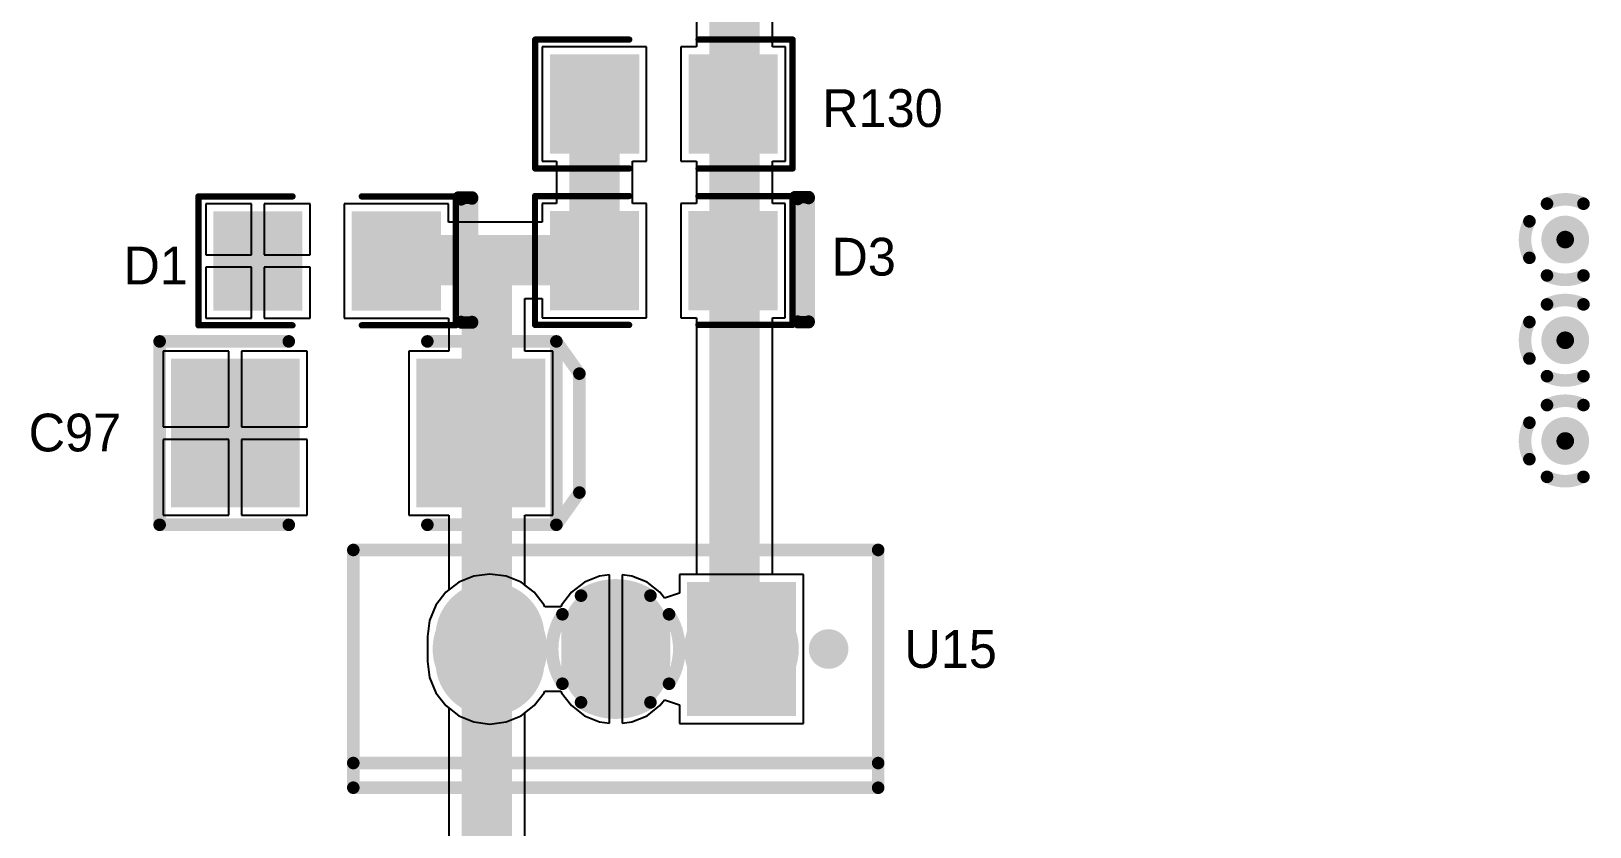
# Model space of a CAD drawing. Header units: millimetres. Extents: x 6.83 to 16.18, y 4.59 to 12.3.
# Drawn here: x 9.853 to 11.092, y 10.874 to 11.506 of the extents above; entities that cross this region are included whole.
import ezdxf

# ---------------------------------------------------------------- set-up
doc = ezdxf.new("R2010")
doc.units = ezdxf.units.MM
doc.header["$MEASUREMENT"] = 0
for name, color, linetype in [('BottomLayer', 5, 'Continuous'), ('BottomSolder', 6, 'Continuous'), ('InternalPlane1', 76, 'Continuous'), ('InternalPlane2', 16, 'Continuous'), ('MultiLayer', 9, 'Continuous'), ('PadHoleLayer', 156, 'Continuous'), ('TopLayer', 1, 'Continuous'), ('TopOverlay', 2, 'Continuous'), ('TopPaste', 8, 'Continuous'), ('TopSolder', 216, 'Continuous'), ('ViaHoleLayer', 16, 'Continuous')]:
    doc.layers.add(name, color=color, linetype=linetype)

# ---------------------------------------------------------------- blocks, each defined once
blk = doc.blocks.new('6032_____5')
at = {"layer": 'TopLayer'}
for points in [[(-0.0481, 0.0535), (-0.1426, 0.0535), (-0.0481, -0.0567), (-0.1426, -0.0567)], [(0.1472, 0.0535), (0.0527, 0.0535), (0.1472, -0.0567), (0.0527, -0.0567)]]:
    blk.add_solid(points, dxfattribs=at)
at = {"layer": 'TopOverlay', "const_width": 0.01}
for points in [[(-0.1555, -0.0745), (-0.1555, 0.0712)], [(-0.1555, 0.0712), (-0.0528, 0.0712)], [(0.0574, 0.0712), (0.16, 0.0712)], [(0.16, -0.0745), (0.16, 0.0712)], [(0.16, 0.0712), (0.1783, 0.0456)], [(0.1783, -0.0489), (0.1783, 0.0456)], [(0.16, -0.0745), (0.1783, -0.0489)], [(-0.1555, -0.0745), (-0.0528, -0.0745)], [(0.0574, -0.0745), (0.16, -0.0745)]]:
    blk.add_lwpolyline(points, dxfattribs=at)
at = {"layer": 'TopOverlay', "const_width": 0.005}
for points in [[(-0.158, 0.0712, 1), (-0.153, 0.0712, 1)], [(-0.158, 0.0712, 1), (-0.153, 0.0712, 1)], [(-0.0553, 0.0712, 1), (-0.0503, 0.0712, 1)], [(0.0549, 0.0712, 1), (0.0599, 0.0712, 1)], [(0.1575, 0.0712, 1), (0.1625, 0.0712, 1)], [(0.1575, 0.0712, 1), (0.1625, 0.0712, 1)], [(0.1575, 0.0712, 1), (0.1625, 0.0712, 1)], [(0.1758, 0.0456, 1), (0.1808, 0.0456, 1)], [(0.1758, 0.0456, 1), (0.1808, 0.0456, 1)], [(0.1758, -0.0489, 1), (0.1808, -0.0489, 1)], [(0.1758, -0.0489, 1), (0.1808, -0.0489, 1)], [(-0.158, -0.0745, 1), (-0.153, -0.0745, 1)], [(-0.158, -0.0745, 1), (-0.153, -0.0745, 1)], [(-0.0553, -0.0745, 1), (-0.0503, -0.0745, 1)], [(0.0549, -0.0745, 1), (0.0599, -0.0745, 1)], [(0.1575, -0.0745, 1), (0.1625, -0.0745, 1)], [(0.1575, -0.0745, 1), (0.1625, -0.0745, 1)], [(0.1575, -0.0745, 1), (0.1625, -0.0745, 1)]]:
    blk.add_lwpolyline(points, format="xyb", close=True, dxfattribs=at)
at = {"layer": 'TopPaste'}
for points in [[(-0.0481, 0.0535), (-0.1426, 0.0535), (-0.0481, -0.0567), (-0.1426, -0.0567)], [(0.1472, 0.0535), (0.0527, 0.0535), (0.1472, -0.0567), (0.0527, -0.0567)]]:
    blk.add_solid(points, dxfattribs=at)
at = {"layer": 'TopSolder'}
for points in [[(-0.0441, 0.0575), (-0.1466, 0.0575), (-0.0441, -0.0607), (-0.1466, -0.0607)], [(0.1512, 0.0575), (0.0487, 0.0575), (0.1512, -0.0607), (0.0487, -0.0607)]]:
    blk.add_solid(points, dxfattribs=at)
blk = doc.blocks.new('1N4007_M7_7')
at = {"layer": 'TopLayer'}
for points in [[(-0.0842, -0.0221), (-0.0213, -0.0221), (-0.0842, 0.0488), (-0.0213, 0.0488)], [(0.026, -0.0221), (0.089, -0.0221), (0.026, 0.0488), (0.089, 0.0488)]]:
    blk.add_solid(points, dxfattribs=at)
at = {"layer": 'TopOverlay'}
for points, const_width in [([(-0.1, 0.0646), (-0.0252, 0.0646)], 0.005), ([(-0.1, -0.0378), (-0.1, 0.0646)], 0.005), ([(0.0299, 0.0646), (0.1047, 0.0646)], 0.005), ([(0.107, 0.0637), (0.1176, 0.0637)], 0.01), ([(0.1047, -0.0378), (0.1047, 0.0646)], 0.005), ([(0.109, -0.0352), (0.109, 0.0623)], 0.01), ([(0.1176, -0.0352), (0.1176, 0.063)], 0.01), ([(-0.1, -0.0378), (-0.0252, -0.0378)], 0.005), ([(0.0299, -0.0378), (0.1047, -0.0378)], 0.005), ([(0.109, -0.0352), (0.1094, -0.0356)], 0.01), ([(0.1094, -0.0356), (0.1176, -0.0356)], 0.01)]:
    blk.add_lwpolyline(points, dxfattribs=dict(at, const_width=const_width))
for points, const_width in [([(-0.1012, 0.0646, 1), (-0.0987, 0.0646, 1)], 0.0025), ([(-0.1012, 0.0646, 1), (-0.0987, 0.0646, 1)], 0.0025), ([(-0.0264, 0.0646, 1), (-0.0239, 0.0646, 1)], 0.0025), ([(0.0287, 0.0646, 1), (0.0312, 0.0646, 1)], 0.0025), ([(0.1045, 0.0637, 1), (0.1095, 0.0637, 1)], 0.005), ([(0.1035, 0.0646, 1), (0.106, 0.0646, 1)], 0.0025), ([(0.1035, 0.0646, 1), (0.106, 0.0646, 1)], 0.0025), ([(0.1065, 0.0623, 1), (0.1115, 0.0623, 1)], 0.005), ([(0.1151, 0.0637, 1), (0.1201, 0.0637, 1)], 0.005), ([(0.1151, 0.063, 1), (0.1201, 0.063, 1)], 0.005), ([(-0.1012, -0.0378, 1), (-0.0987, -0.0378, 1)], 0.0025), ([(-0.1012, -0.0378, 1), (-0.0987, -0.0378, 1)], 0.0025), ([(-0.0264, -0.0378, 1), (-0.0239, -0.0378, 1)], 0.0025), ([(0.0287, -0.0378, 1), (0.0312, -0.0378, 1)], 0.0025), ([(0.1035, -0.0378, 1), (0.106, -0.0378, 1)], 0.0025), ([(0.1035, -0.0378, 1), (0.106, -0.0378, 1)], 0.0025), ([(0.1065, -0.0352, 1), (0.1115, -0.0352, 1)], 0.005), ([(0.1065, -0.0352, 1), (0.1115, -0.0352, 1)], 0.005), ([(0.1069, -0.0356, 1), (0.1119, -0.0356, 1)], 0.005), ([(0.1069, -0.0356, 1), (0.1119, -0.0356, 1)], 0.005), ([(0.1151, -0.0352, 1), (0.1201, -0.0352, 1)], 0.005), ([(0.1151, -0.0356, 1), (0.1201, -0.0356, 1)], 0.005)]:
    blk.add_lwpolyline(points, format="xyb", close=True, dxfattribs=dict(at, const_width=const_width))
at = {"layer": 'TopPaste'}
for points in [[(-0.0842, -0.0221), (-0.0213, -0.0221), (-0.0842, 0.0488), (-0.0213, 0.0488)], [(0.026, -0.0221), (0.089, -0.0221), (0.026, 0.0488), (0.089, 0.0488)]]:
    blk.add_solid(points, dxfattribs=at)
at = {"layer": 'TopSolder'}
for points in [[(-0.0882, -0.0261), (-0.0173, -0.0261), (-0.0882, 0.0528), (-0.0173, 0.0528)], [(0.022, -0.0261), (0.093, -0.0261), (0.022, 0.0528), (0.093, 0.0528)]]:
    blk.add_solid(points, dxfattribs=at)
blk = doc.blocks.new('1N4007_M7_9')
at = {"layer": 'TopLayer'}
for points in [[(-0.0842, -0.0221), (-0.0213, -0.0221), (-0.0842, 0.0488), (-0.0213, 0.0488)], [(0.026, -0.0221), (0.089, -0.0221), (0.026, 0.0488), (0.089, 0.0488)]]:
    blk.add_solid(points, dxfattribs=at)
at = {"layer": 'TopOverlay'}
for points, const_width in [([(-0.1, 0.0646), (-0.0252, 0.0646)], 0.005), ([(-0.1, -0.0378), (-0.1, 0.0646)], 0.005), ([(0.0299, 0.0646), (0.1047, 0.0646)], 0.005), ([(0.107, 0.0637), (0.1176, 0.0637)], 0.01), ([(0.1047, -0.0378), (0.1047, 0.0646)], 0.005), ([(0.109, -0.0352), (0.109, 0.0623)], 0.01), ([(0.1176, -0.0352), (0.1176, 0.063)], 0.01), ([(-0.1, -0.0378), (-0.0252, -0.0378)], 0.005), ([(0.0299, -0.0378), (0.1047, -0.0378)], 0.005), ([(0.109, -0.0352), (0.1094, -0.0356)], 0.01), ([(0.1094, -0.0356), (0.1176, -0.0356)], 0.01)]:
    blk.add_lwpolyline(points, dxfattribs=dict(at, const_width=const_width))
for points, const_width in [([(-0.1012, 0.0646, 1), (-0.0987, 0.0646, 1)], 0.0025), ([(-0.1012, 0.0646, 1), (-0.0987, 0.0646, 1)], 0.0025), ([(-0.0264, 0.0646, 1), (-0.0239, 0.0646, 1)], 0.0025), ([(0.0287, 0.0646, 1), (0.0312, 0.0646, 1)], 0.0025), ([(0.1045, 0.0637, 1), (0.1095, 0.0637, 1)], 0.005), ([(0.1035, 0.0646, 1), (0.106, 0.0646, 1)], 0.0025), ([(0.1035, 0.0646, 1), (0.106, 0.0646, 1)], 0.0025), ([(0.1065, 0.0623, 1), (0.1115, 0.0623, 1)], 0.005), ([(0.1151, 0.0637, 1), (0.1201, 0.0637, 1)], 0.005), ([(0.1151, 0.063, 1), (0.1201, 0.063, 1)], 0.005), ([(-0.1012, -0.0378, 1), (-0.0987, -0.0378, 1)], 0.0025), ([(-0.1012, -0.0378, 1), (-0.0987, -0.0378, 1)], 0.0025), ([(-0.0264, -0.0378, 1), (-0.0239, -0.0378, 1)], 0.0025), ([(0.0287, -0.0378, 1), (0.0312, -0.0378, 1)], 0.0025), ([(0.1035, -0.0378, 1), (0.106, -0.0378, 1)], 0.0025), ([(0.1035, -0.0378, 1), (0.106, -0.0378, 1)], 0.0025), ([(0.1065, -0.0352, 1), (0.1115, -0.0352, 1)], 0.005), ([(0.1065, -0.0352, 1), (0.1115, -0.0352, 1)], 0.005), ([(0.1069, -0.0356, 1), (0.1119, -0.0356, 1)], 0.005), ([(0.1069, -0.0356, 1), (0.1119, -0.0356, 1)], 0.005), ([(0.1151, -0.0352, 1), (0.1201, -0.0352, 1)], 0.005), ([(0.1151, -0.0356, 1), (0.1201, -0.0356, 1)], 0.005)]:
    blk.add_lwpolyline(points, format="xyb", close=True, dxfattribs=dict(at, const_width=const_width))
at = {"layer": 'TopPaste'}
for points in [[(-0.0842, -0.0221), (-0.0213, -0.0221), (-0.0842, 0.0488), (-0.0213, 0.0488)], [(0.026, -0.0221), (0.089, -0.0221), (0.026, 0.0488), (0.089, 0.0488)]]:
    blk.add_solid(points, dxfattribs=at)
at = {"layer": 'TopSolder'}
for points in [[(-0.0882, -0.0261), (-0.0173, -0.0261), (-0.0882, 0.0528), (-0.0173, 0.0528)], [(0.022, -0.0261), (0.093, -0.0261), (0.022, 0.0528), (0.093, 0.0528)]]:
    blk.add_solid(points, dxfattribs=at)
blk = doc.blocks.new('1206_20')
at = {"layer": 'TopLayer'}
for points in [[(-0.0315, -0.0354), (0.0315, -0.0354), (-0.0315, 0.0354), (0.0315, 0.0354)], [(0.0787, -0.0354), (0.1417, -0.0354), (0.0787, 0.0354), (0.1417, 0.0354)]]:
    blk.add_solid(points, dxfattribs=at)
at = {"layer": 'TopOverlay', "const_width": 0.005}
for points in [[(0.0276, 0.0512), (-0.0472, 0.0512)], [(-0.0472, 0.0512), (-0.0472, -0.0512)], [(0.1575, 0.0512), (0.0827, 0.0512)], [(0.1575, 0.0512), (0.1575, -0.0512)], [(0.0276, -0.0512), (-0.0472, -0.0512)], [(0.1575, -0.0512), (0.0827, -0.0512)]]:
    blk.add_lwpolyline(points, dxfattribs=at)
at = {"layer": 'TopOverlay', "const_width": 0.0025}
for points in [[(-0.0485, 0.0512, 1), (-0.046, 0.0512, 1)], [(-0.0485, 0.0512, 1), (-0.046, 0.0512, 1)], [(0.0263, 0.0512, 1), (0.0288, 0.0512, 1)], [(0.0814, 0.0512, 1), (0.0839, 0.0512, 1)], [(0.1562, 0.0512, 1), (0.1587, 0.0512, 1)], [(0.1562, 0.0512, 1), (0.1587, 0.0512, 1)], [(-0.0485, -0.0512, 1), (-0.046, -0.0512, 1)], [(-0.0485, -0.0512, 1), (-0.046, -0.0512, 1)], [(0.0263, -0.0512, 1), (0.0288, -0.0512, 1)], [(0.0814, -0.0512, 1), (0.0839, -0.0512, 1)], [(0.1562, -0.0512, 1), (0.1587, -0.0512, 1)], [(0.1562, -0.0512, 1), (0.1587, -0.0512, 1)]]:
    blk.add_lwpolyline(points, format="xyb", close=True, dxfattribs=at)
at = {"layer": 'TopPaste'}
for points in [[(-0.0315, -0.0354), (0.0315, -0.0354), (-0.0315, 0.0354), (0.0315, 0.0354)], [(0.0787, -0.0354), (0.1417, -0.0354), (0.0787, 0.0354), (0.1417, 0.0354)]]:
    blk.add_solid(points, dxfattribs=at)
at = {"layer": 'TopSolder'}
for points in [[(-0.0355, -0.0394), (0.0355, -0.0394), (-0.0355, 0.0394), (0.0355, 0.0394)], [(0.0747, -0.0394), (0.1457, -0.0394), (0.0747, 0.0394), (0.1457, 0.0394)]]:
    blk.add_solid(points, dxfattribs=at)
blk = doc.blocks.new('TO_220_62')
at = {"layer": 'BottomLayer', "const_width": 0.0787}
for points in [[(-0.001, 0.0098), (-0.001, -0.0098)], [(0.099, 0.0098), (0.099, -0.0098)]]:
    blk.add_lwpolyline(points, dxfattribs=at)
at = {"layer": 'BottomLayer', "const_width": 0.0394}
for points in [[(-0.0207, 0.0098, 1), (0.0187, 0.0098, 1)], [(0.0793, 0.0098, 1), (0.1187, 0.0098, 1)], [(-0.0207, -0.0098, 1), (0.0187, -0.0098, 1)], [(0.0793, -0.0098, 1), (0.1187, -0.0098, 1)]]:
    blk.add_lwpolyline(points, format="xyb", close=True, dxfattribs=at)
at = {"layer": 'BottomLayer'}
blk.add_solid([(-0.1404, -0.0492), (-0.0616, -0.0492), (-0.1404, 0.0492), (-0.0616, 0.0492)], dxfattribs=at)
at = {"layer": 'BottomSolder', "const_width": 0.0867}
for points in [[(-0.001, 0.0098), (-0.001, -0.0098)], [(0.099, 0.0098), (0.099, -0.0098)]]:
    blk.add_lwpolyline(points, dxfattribs=at)
at = {"layer": 'BottomSolder', "const_width": 0.0434}
for points in [[(-0.0227, 0.0098, 1), (0.0207, 0.0098, 1)], [(0.0773, 0.0098, 1), (0.1207, 0.0098, 1)], [(-0.0227, -0.0098, 1), (0.0207, -0.0098, 1)], [(0.0773, -0.0098, 1), (0.1207, -0.0098, 1)]]:
    blk.add_lwpolyline(points, format="xyb", close=True, dxfattribs=at)
at = {"layer": 'BottomSolder'}
blk.add_solid([(-0.1444, -0.0532), (-0.0576, -0.0532), (-0.1444, 0.0532), (-0.0576, 0.0532)], dxfattribs=at)
at = {"layer": 'InternalPlane1', "const_width": 0.01}
for points in [[(-0.0286, 0.0424, -0.296213), (0.0266, 0.0424)], [(-0.0434, -0.0276, -0.296213), (-0.0434, 0.0276)], [(0.0414, 0.0276, -0.296213), (0.0414, -0.0276)], [(0.0266, -0.0424, -0.296213), (-0.0286, -0.0424)]]:
    blk.add_lwpolyline(points, format="xyb", dxfattribs=at)
at = {"layer": 'InternalPlane1'}
for points, const_width in [([(-0.1238, 0, 1), (-0.0782, 0, 1)], 0.0456), ([(-0.0311, 0.0424, 1), (-0.0261, 0.0424, 1)], 0.005), ([(0.0241, 0.0424, 1), (0.0291, 0.0424, 1)], 0.005), ([(0.0762, 0, 1), (0.1218, 0, 1)], 0.0456), ([(-0.0459, 0.0276, 1), (-0.0409, 0.0276, 1)], 0.005), ([(0.0389, 0.0276, 1), (0.0439, 0.0276, 1)], 0.005), ([(-0.0459, -0.0276, 1), (-0.0409, -0.0276, 1)], 0.005), ([(0.0389, -0.0276, 1), (0.0439, -0.0276, 1)], 0.005), ([(-0.0311, -0.0424, 1), (-0.0261, -0.0424, 1)], 0.005), ([(0.0241, -0.0424, 1), (0.0291, -0.0424, 1)], 0.005)]:
    blk.add_lwpolyline(points, format="xyb", close=True, dxfattribs=dict(at, const_width=const_width))
at = {"layer": 'InternalPlane2', "const_width": 0.01}
for points in [[(-0.0286, 0.0424, -0.296213), (0.0266, 0.0424)], [(-0.0434, -0.0276, -0.296213), (-0.0434, 0.0276)], [(0.0414, 0.0276, -0.296213), (0.0414, -0.0276)], [(0.0266, -0.0424, -0.296213), (-0.0286, -0.0424)]]:
    blk.add_lwpolyline(points, format="xyb", dxfattribs=at)
at = {"layer": 'InternalPlane2'}
for points, const_width in [([(-0.1238, 0, 1), (-0.0782, 0, 1)], 0.0456), ([(-0.0311, 0.0424, 1), (-0.0261, 0.0424, 1)], 0.005), ([(0.0241, 0.0424, 1), (0.0291, 0.0424, 1)], 0.005), ([(0.0762, 0, 1), (0.1218, 0, 1)], 0.0456), ([(-0.0459, 0.0276, 1), (-0.0409, 0.0276, 1)], 0.005), ([(0.0389, 0.0276, 1), (0.0439, 0.0276, 1)], 0.005), ([(-0.0459, -0.0276, 1), (-0.0409, -0.0276, 1)], 0.005), ([(0.0389, -0.0276, 1), (0.0439, -0.0276, 1)], 0.005), ([(-0.0311, -0.0424, 1), (-0.0261, -0.0424, 1)], 0.005), ([(0.0241, -0.0424, 1), (0.0291, -0.0424, 1)], 0.005)]:
    blk.add_lwpolyline(points, format="xyb", close=True, dxfattribs=dict(at, const_width=const_width))
at = {"layer": 'MultiLayer', "const_width": 0.0787}
for points in [[(-0.001, 0.0098), (-0.001, -0.0098)], [(0.099, 0.0098), (0.099, -0.0098)]]:
    blk.add_lwpolyline(points, dxfattribs=at)
at = {"layer": 'MultiLayer', "const_width": 0.0394}
for points in [[(-0.0207, 0.0098, 1), (0.0187, 0.0098, 1)], [(0.0793, 0.0098, 1), (0.1187, 0.0098, 1)], [(-0.0207, -0.0098, 1), (0.0187, -0.0098, 1)], [(0.0793, -0.0098, 1), (0.1187, -0.0098, 1)]]:
    blk.add_lwpolyline(points, format="xyb", close=True, dxfattribs=at)
at = {"layer": 'MultiLayer'}
blk.add_solid([(-0.1404, -0.0492), (-0.0616, -0.0492), (-0.1404, 0.0492), (-0.0616, 0.0492)], dxfattribs=at)
at = {"layer": 'PadHoleLayer', "const_width": 0.0256}
for points in [[(-0.1138, 0, 1), (-0.0882, 0, 1)], [(-0.0138, 0, 1), (0.0118, 0, 1)], [(0.0862, 0, 1), (0.1118, 0, 1)]]:
    blk.add_lwpolyline(points, format="xyb", close=True, dxfattribs=at)
at = {"layer": 'TopLayer', "const_width": 0.0787}
for points in [[(-0.001, 0.0098), (-0.001, -0.0098)], [(0.099, 0.0098), (0.099, -0.0098)]]:
    blk.add_lwpolyline(points, dxfattribs=at)
at = {"layer": 'TopLayer', "const_width": 0.0394}
for points in [[(-0.0207, 0.0098, 1), (0.0187, 0.0098, 1)], [(0.0793, 0.0098, 1), (0.1187, 0.0098, 1)], [(-0.0207, -0.0098, 1), (0.0187, -0.0098, 1)], [(0.0793, -0.0098, 1), (0.1187, -0.0098, 1)]]:
    blk.add_lwpolyline(points, format="xyb", close=True, dxfattribs=at)
at = {"layer": 'TopLayer'}
blk.add_solid([(-0.1404, -0.0492), (-0.0616, -0.0492), (-0.1404, 0.0492), (-0.0616, 0.0492)], dxfattribs=at)
at = {"layer": 'TopOverlay', "const_width": 0.01}
for points in [[(0.2077, 0.1102), (-0.2097, 0.1102)], [(-0.2097, 0.1102), (-0.2097, -0.0787)], [(0.2077, 0.1102), (0.2077, -0.0787)], [(0.2077, 0.0906), (-0.2097, 0.0906)], [(0.2077, -0.0787), (-0.2097, -0.0787)]]:
    blk.add_lwpolyline(points, dxfattribs=at)
at = {"layer": 'TopOverlay'}
for points, const_width in [([(-0.2122, 0.1102, 1), (-0.2072, 0.1102, 1)], 0.005), ([(-0.2122, 0.1102, 1), (-0.2072, 0.1102, 1)], 0.005), ([(0.2052, 0.1102, 1), (0.2102, 0.1102, 1)], 0.005), ([(0.2052, 0.1102, 1), (0.2102, 0.1102, 1)], 0.005), ([(-0.2122, 0.0906, 1), (-0.2072, 0.0906, 1)], 0.005), ([(0.2052, 0.0906, 1), (0.2102, 0.0906, 1)], 0.005), ([(-0.1624, 0, 1), (-0.1782, 0, 1)], 0.0157), ([(-0.1821, 0, 1), (-0.1742, 0, 1)], 0.00787), ([(-0.1664, 0, 1), (-0.1585, 0, 1)], 0.00787), ([(-0.2122, -0.0787, 1), (-0.2072, -0.0787, 1)], 0.005), ([(-0.2122, -0.0787, 1), (-0.2072, -0.0787, 1)], 0.005), ([(0.2052, -0.0787, 1), (0.2102, -0.0787, 1)], 0.005), ([(0.2052, -0.0787, 1), (0.2102, -0.0787, 1)], 0.005)]:
    blk.add_lwpolyline(points, format="xyb", close=True, dxfattribs=dict(at, const_width=const_width))
at = {"layer": 'TopSolder', "const_width": 0.0867}
for points in [[(-0.001, 0.0098), (-0.001, -0.0098)], [(0.099, 0.0098), (0.099, -0.0098)]]:
    blk.add_lwpolyline(points, dxfattribs=at)
at = {"layer": 'TopSolder', "const_width": 0.0434}
for points in [[(-0.0227, 0.0098, 1), (0.0207, 0.0098, 1)], [(0.0773, 0.0098, 1), (0.1207, 0.0098, 1)], [(-0.0227, -0.0098, 1), (0.0207, -0.0098, 1)], [(0.0773, -0.0098, 1), (0.1207, -0.0098, 1)]]:
    blk.add_lwpolyline(points, format="xyb", close=True, dxfattribs=at)
at = {"layer": 'TopSolder'}
blk.add_solid([(-0.1444, -0.0532), (-0.0576, -0.0532), (-0.1444, 0.0532), (-0.0576, 0.0532)], dxfattribs=at)

msp = doc.modelspace()

# ---------------------------------------------------------------- linework, layer by layer
at = {"layer": 'BottomLayer'}
for p, q in [((10.2047, 11.0735), (10.1927, 11.0685)), ((10.2176, 11.0751), (10.2047, 11.0735)), ((10.2305, 11.0735), (10.2176, 11.0751)), ((10.2425, 11.0685), (10.2305, 11.0735)), ((10.3047, 11.0735), (10.2927, 11.0685)), ((10.3126, 11.0745), (10.3047, 11.0735)), ((10.3126, 11.0155), (10.3126, 11.0745)), ((10.3305, 11.0735), (10.3226, 11.0745)), ((10.3226, 11.0745), (10.3226, 11.0155)), ((10.3425, 11.0685), (10.3305, 11.0735)), ((10.467, 11.0747), (10.3683, 11.0747)), ((10.3683, 11.0747), (10.3683, 11.0599)), ((10.467, 10.9563), (10.467, 11.0747)), ((10.1824, 11.0606), (10.1745, 11.0503)), ((10.1927, 11.0685), (10.1824, 11.0606)), ((10.2528, 11.0606), (10.2425, 11.0685)), ((10.2608, 11.0503), (10.2528, 11.0606)), ((10.2824, 11.0606), (10.2745, 11.0503)), ((10.2927, 11.0685), (10.2824, 11.0606)), ((10.3528, 11.0606), (10.3425, 11.0685)), ((10.3565, 11.0559), (10.3528, 11.0606)), ((10.3683, 11.0599), (10.3565, 11.0559)), ((10.1745, 11.0503), (10.1695, 11.0382)), ((10.2612, 11.0491), (10.2608, 11.0503)), ((10.274, 11.0491), (10.2612, 11.0491)), ((10.2745, 11.0503), (10.274, 11.0491)), ((10.1695, 11.0382), (10.1678, 11.0254)), ((10.1678, 11.0254), (10.1678, 11.0057)), ((10.3126, 10.9565), (10.3126, 11.0155)), ((10.3226, 11.0155), (10.3226, 10.9565)), ((10.1678, 11.0057), (10.1695, 10.9928)), ((10.1695, 10.9928), (10.1745, 10.9808)), ((10.1745, 10.9808), (10.1824, 10.9705)), ((10.1824, 10.9705), (10.1927, 10.9625)), ((10.2425, 10.9625), (10.2528, 10.9705)), ((10.2528, 10.9705), (10.2608, 10.9808)), ((10.2608, 10.9808), (10.2612, 10.9819)), ((10.2612, 10.9819), (10.274, 10.9819)), ((10.274, 10.9819), (10.2745, 10.9808)), ((10.2745, 10.9808), (10.2824, 10.9705)), ((10.2824, 10.9705), (10.2927, 10.9625)), ((10.3425, 10.9625), (10.3528, 10.9705)), ((10.3528, 10.9705), (10.3565, 10.9752)), ((10.3565, 10.9752), (10.3683, 10.9711)), ((10.3683, 10.9711), (10.3683, 10.9563)), ((10.1927, 10.9625), (10.2047, 10.9576)), ((10.2047, 10.9576), (10.2176, 10.9559)), ((10.2176, 10.9559), (10.2305, 10.9576)), ((10.2305, 10.9576), (10.2425, 10.9625)), ((10.2927, 10.9625), (10.3047, 10.9576)), ((10.3047, 10.9576), (10.3126, 10.9565)), ((10.3226, 10.9565), (10.3305, 10.9576)), ((10.3305, 10.9576), (10.3425, 10.9625)), ((10.3683, 10.9563), (10.467, 10.9563))]:
    msp.add_line(p, q, dxfattribs=at)
at = {"layer": 'BottomLayer', "const_width": 0.015}
for points in [[(11.0652, 11.3408, 1), (11.0802, 11.3408, 1)], [(11.0652, 11.2608, 1), (11.0802, 11.2608, 1)], [(11.0652, 11.1808, 1), (11.0802, 11.1808, 1)]]:
    msp.add_lwpolyline(points, format="xyb", close=True, dxfattribs=at)
at = {"layer": 'BottomSolder', "const_width": 0.019}
for points in [[(11.0632, 11.3408, 1), (11.0822, 11.3408, 1)], [(11.0632, 11.2608, 1), (11.0822, 11.2608, 1)], [(11.0632, 11.1808, 1), (11.0822, 11.1808, 1)]]:
    msp.add_lwpolyline(points, format="xyb", close=True, dxfattribs=at)
at = {"layer": 'InternalPlane1', "const_width": 0.01}
for points in [[(11.0582, 11.3693, -0.240079), (11.0872, 11.3693)], [(11.0442, 11.3263, -0.240079), (11.0442, 11.3553)], [(11.0872, 11.3123, -0.240079), (11.0582, 11.3123)], [(11.0582, 11.2893, -0.240079), (11.0872, 11.2893)], [(11.0442, 11.2463, -0.240079), (11.0442, 11.2753)], [(11.0872, 11.2323, -0.240079), (11.0582, 11.2323)], [(11.0582, 11.2093, -0.240079), (11.0872, 11.2093)], [(11.0442, 11.1663, -0.240079), (11.0442, 11.1953)], [(11.0872, 11.1523, -0.240079), (11.0582, 11.1523)]]:
    msp.add_lwpolyline(points, format="xyb", dxfattribs=at)
at = {"layer": 'InternalPlane1', "const_width": 0.005}
for points in [[(11.0557, 11.3693, 1), (11.0607, 11.3693, 1)], [(11.0847, 11.3693, 1), (11.0897, 11.3693, 1)], [(11.0417, 11.3553, 1), (11.0467, 11.3553, 1)], [(11.0417, 11.3263, 1), (11.0467, 11.3263, 1)], [(11.0557, 11.3123, 1), (11.0607, 11.3123, 1)], [(11.0847, 11.3123, 1), (11.0897, 11.3123, 1)], [(11.0557, 11.2893, 1), (11.0607, 11.2893, 1)], [(11.0847, 11.2893, 1), (11.0897, 11.2893, 1)], [(11.0417, 11.2753, 1), (11.0467, 11.2753, 1)], [(11.0417, 11.2463, 1), (11.0467, 11.2463, 1)], [(11.0557, 11.2323, 1), (11.0607, 11.2323, 1)], [(11.0847, 11.2323, 1), (11.0897, 11.2323, 1)], [(11.0557, 11.2093, 1), (11.0607, 11.2093, 1)], [(11.0847, 11.2093, 1), (11.0897, 11.2093, 1)], [(11.0417, 11.1953, 1), (11.0467, 11.1953, 1)], [(11.0417, 11.1663, 1), (11.0467, 11.1663, 1)], [(11.0557, 11.1523, 1), (11.0607, 11.1523, 1)], [(11.0847, 11.1523, 1), (11.0897, 11.1523, 1)]]:
    msp.add_lwpolyline(points, format="xyb", close=True, dxfattribs=at)
at = {"layer": 'InternalPlane2', "const_width": 0.01}
for points in [[(11.0582, 11.3693, -0.240079), (11.0872, 11.3693)], [(11.0442, 11.3263, -0.240079), (11.0442, 11.3553)], [(11.0872, 11.3123, -0.240079), (11.0582, 11.3123)], [(11.0582, 11.2893, -0.240079), (11.0872, 11.2893)], [(11.0442, 11.2463, -0.240079), (11.0442, 11.2753)], [(11.0872, 11.2323, -0.240079), (11.0582, 11.2323)], [(11.0582, 11.2093, -0.240079), (11.0872, 11.2093)], [(11.0442, 11.1663, -0.240079), (11.0442, 11.1953)], [(11.0872, 11.1523, -0.240079), (11.0582, 11.1523)]]:
    msp.add_lwpolyline(points, format="xyb", dxfattribs=at)
at = {"layer": 'InternalPlane2', "const_width": 0.005}
for points in [[(11.0557, 11.3693, 1), (11.0607, 11.3693, 1)], [(11.0847, 11.3693, 1), (11.0897, 11.3693, 1)], [(11.0417, 11.3553, 1), (11.0467, 11.3553, 1)], [(11.0417, 11.3263, 1), (11.0467, 11.3263, 1)], [(11.0557, 11.3123, 1), (11.0607, 11.3123, 1)], [(11.0847, 11.3123, 1), (11.0897, 11.3123, 1)], [(11.0557, 11.2893, 1), (11.0607, 11.2893, 1)], [(11.0847, 11.2893, 1), (11.0897, 11.2893, 1)], [(11.0417, 11.2753, 1), (11.0467, 11.2753, 1)], [(11.0417, 11.2463, 1), (11.0467, 11.2463, 1)], [(11.0557, 11.2323, 1), (11.0607, 11.2323, 1)], [(11.0847, 11.2323, 1), (11.0897, 11.2323, 1)], [(11.0557, 11.2093, 1), (11.0607, 11.2093, 1)], [(11.0847, 11.2093, 1), (11.0897, 11.2093, 1)], [(11.0417, 11.1953, 1), (11.0467, 11.1953, 1)], [(11.0417, 11.1663, 1), (11.0467, 11.1663, 1)], [(11.0557, 11.1523, 1), (11.0607, 11.1523, 1)], [(11.0847, 11.1523, 1), (11.0897, 11.1523, 1)]]:
    msp.add_lwpolyline(points, format="xyb", close=True, dxfattribs=at)
at = {"layer": 'MultiLayer', "const_width": 0.015}
for points in [[(11.0652, 11.3408, 1), (11.0802, 11.3408, 1)], [(11.0652, 11.2608, 1), (11.0802, 11.2608, 1)], [(11.0652, 11.1808, 1), (11.0802, 11.1808, 1)]]:
    msp.add_lwpolyline(points, format="xyb", close=True, dxfattribs=at)
at = {"layer": 'TopLayer'}
for p, q in [((10.3818, 11.7138), (10.3818, 11.494)), ((10.4423, 11.494), (10.4423, 11.7138)), ((10.3422, 11.494), (10.2592, 11.494)), ((10.2592, 11.494), (10.2592, 11.4031)), ((10.3422, 11.4031), (10.3422, 11.494)), ((10.3818, 11.494), (10.3695, 11.494)), ((10.3695, 11.494), (10.3695, 11.4031)), ((10.4525, 11.494), (10.4423, 11.494)), ((10.4525, 11.4031), (10.4525, 11.494)), ((10.2592, 11.4031), (10.2704, 11.4031)), ((10.2704, 11.4031), (10.2704, 11.3696)), ((10.3309, 11.3696), (10.3309, 11.4031)), ((10.3309, 11.4031), (10.3422, 11.4031)), ((10.3695, 11.4031), (10.3818, 11.4031)), ((10.3818, 11.4031), (10.3818, 11.3696)), ((10.4423, 11.3696), (10.4423, 11.4031)), ((10.4423, 11.4031), (10.4525, 11.4031)), ((10.028, 11.3693), (9.9915, 11.3693)), ((9.9915, 11.3693), (9.9915, 11.3288)), ((10.028, 11.3288), (10.028, 11.3693)), ((10.0745, 11.3693), (10.038, 11.3693)), ((10.038, 11.3693), (10.038, 11.3288)), ((10.0745, 11.3288), (10.0745, 11.3693)), ((10.1847, 11.3693), (10.1017, 11.3693)), ((10.1017, 11.3693), (10.1017, 11.2784)), ((10.1847, 11.3547), (10.1847, 11.3693)), ((10.2704, 11.3696), (10.2591, 11.3696)), ((10.2591, 11.3696), (10.2591, 11.3547)), ((10.3421, 11.3696), (10.3309, 11.3696)), ((10.3421, 11.2787), (10.3421, 11.3696)), ((10.3818, 11.3696), (10.3694, 11.3696)), ((10.3694, 11.3696), (10.3694, 11.2787)), ((10.4524, 11.3696), (10.4423, 11.3696)), ((10.4524, 11.2787), (10.4524, 11.3696)), ((10.2591, 11.3547), (10.1847, 11.3547)), ((9.9915, 11.3288), (10.028, 11.3288)), ((10.028, 11.3188), (9.9915, 11.3188)), ((9.9915, 11.3188), (9.9915, 11.2784)), ((10.028, 11.2784), (10.028, 11.3188)), ((10.038, 11.3288), (10.0745, 11.3288)), ((10.0745, 11.3188), (10.038, 11.3188)), ((10.038, 11.3188), (10.038, 11.2784)), ((10.0745, 11.2784), (10.0745, 11.3188)), ((10.2454, 11.2522), (10.2454, 11.2941)), ((10.2454, 11.2941), (10.2591, 11.2941)), ((10.2591, 11.2941), (10.2591, 11.2787)), ((9.9915, 11.2784), (10.028, 11.2784)), ((10.038, 11.2784), (10.0745, 11.2784)), ((10.1017, 11.2784), (10.1847, 11.2784)), ((10.1847, 11.2784), (10.1849, 11.2667)), ((10.2591, 11.2787), (10.3421, 11.2787)), ((10.3694, 11.2787), (10.3818, 11.2787)), ((10.3818, 11.2787), (10.3818, 11.0747)), ((10.4423, 11.0747), (10.4423, 11.2787)), ((10.4423, 11.2787), (10.4524, 11.2787)), ((10.1849, 11.2667), (10.1849, 11.2522)), ((10.01, 11.2522), (9.9577, 11.2522)), ((9.9577, 11.2522), (9.9577, 11.192)), ((10.01, 11.192), (10.01, 11.2522)), ((10.0722, 11.2522), (10.02, 11.2522)), ((10.02, 11.2522), (10.02, 11.192)), ((10.0722, 11.192), (10.0722, 11.2522)), ((10.1849, 11.2522), (10.153, 11.2522)), ((10.153, 11.2522), (10.153, 11.1219)), ((10.2675, 11.2522), (10.2454, 11.2522)), ((10.2675, 11.1219), (10.2675, 11.2522)), ((9.9577, 11.192), (10.01, 11.192)), ((10.01, 11.182), (9.9577, 11.182)), ((9.9577, 11.182), (9.9577, 11.1219)), ((10.01, 11.1219), (10.01, 11.182)), ((10.02, 11.192), (10.0722, 11.192)), ((10.0722, 11.182), (10.02, 11.182)), ((10.02, 11.182), (10.02, 11.1219)), ((10.0722, 11.1219), (10.0722, 11.182)), ((9.9577, 11.1219), (10.01, 11.1219)), ((10.02, 11.1219), (10.0722, 11.1219)), ((10.153, 11.1219), (10.1849, 11.1219)), ((10.1849, 11.1219), (10.1849, 11.0624)), ((10.2454, 11.0663), (10.2454, 11.1219)), ((10.2454, 11.1219), (10.2675, 11.1219)), ((10.3047, 11.0735), (10.2927, 11.0685)), ((10.3126, 11.0745), (10.3047, 11.0735)), ((10.3126, 11.0155), (10.3126, 11.0745)), ((10.3305, 11.0735), (10.3226, 11.0745)), ((10.3226, 11.0745), (10.3226, 11.0155)), ((10.3425, 11.0685), (10.3305, 11.0735)), ((10.3818, 11.0747), (10.3683, 11.0747)), ((10.3683, 11.0747), (10.3683, 11.0599)), ((10.467, 11.0747), (10.4423, 11.0747)), ((10.467, 10.9563), (10.467, 11.0747)), ((10.1824, 11.0606), (10.1745, 11.0503)), ((10.1849, 11.0624), (10.1824, 11.0606)), ((10.2528, 11.0606), (10.2454, 11.0663)), ((10.2608, 11.0503), (10.2528, 11.0606)), ((10.2824, 11.0606), (10.2745, 11.0503)), ((10.2927, 11.0685), (10.2824, 11.0606)), ((10.3528, 11.0606), (10.3425, 11.0685)), ((10.3565, 11.0559), (10.3528, 11.0606)), ((10.3683, 11.0599), (10.3565, 11.0559)), ((10.1745, 11.0503), (10.1695, 11.0382)), ((10.2612, 11.0491), (10.2608, 11.0503)), ((10.274, 11.0491), (10.2612, 11.0491)), ((10.2745, 11.0503), (10.274, 11.0491)), ((10.1695, 11.0382), (10.1678, 11.0254)), ((10.1678, 11.0254), (10.1678, 11.0057)), ((10.3126, 10.9565), (10.3126, 11.0155)), ((10.3226, 11.0155), (10.3226, 10.9565)), ((10.1678, 11.0057), (10.1695, 10.9928)), ((10.1695, 10.9928), (10.1745, 10.9808)), ((10.1745, 10.9808), (10.1824, 10.9705)), ((10.1824, 10.9705), (10.1849, 10.9686)), ((10.2454, 10.9647), (10.2528, 10.9705)), ((10.2528, 10.9705), (10.2608, 10.9808)), ((10.2608, 10.9808), (10.2612, 10.9819)), ((10.2612, 10.9819), (10.274, 10.9819)), ((10.274, 10.9819), (10.2745, 10.9808)), ((10.2745, 10.9808), (10.2824, 10.9705)), ((10.2824, 10.9705), (10.2927, 10.9625)), ((10.3425, 10.9625), (10.3528, 10.9705)), ((10.3528, 10.9705), (10.3565, 10.9752)), ((10.3565, 10.9752), (10.3683, 10.9711)), ((10.3683, 10.9711), (10.3683, 10.9563)), ((10.1849, 10.9686), (10.1849, 10.5529)), ((10.2454, 10.5529), (10.2454, 10.9647)), ((10.2927, 10.9625), (10.3047, 10.9576)), ((10.3047, 10.9576), (10.3126, 10.9565)), ((10.3226, 10.9565), (10.3305, 10.9576)), ((10.3305, 10.9576), (10.3425, 10.9625)), ((10.3683, 10.9563), (10.467, 10.9563))]:
    msp.add_line(p, q, dxfattribs=at)
at = {"layer": 'TopLayer', "const_width": 0.04}
for points in [[(10.4121, 11.0167), (10.4121, 11.76)], [(10.3006, 11.3241), (10.3006, 11.4317)], [(10.1618, 11.3244), (10.298, 11.3244)], [(10.2151, 10.5312), (10.2151, 11.3187)]]:
    msp.add_lwpolyline(points, dxfattribs=at)
at = {"layer": 'TopLayer'}
for points, const_width in [([(10.2906, 11.4317, 1), (10.3106, 11.4317, 1)], 0.02), ([(11.0652, 11.3408, 1), (11.0802, 11.3408, 1)], 0.015), ([(10.1518, 11.3244, 1), (10.1718, 11.3244, 1)], 0.02), ([(10.288, 11.3244, 1), (10.308, 11.3244, 1)], 0.02), ([(10.2906, 11.3241, 1), (10.3106, 11.3241, 1)], 0.02), ([(10.2051, 11.3187, 1), (10.2251, 11.3187, 1)], 0.02), ([(11.0652, 11.2608, 1), (11.0802, 11.2608, 1)], 0.015), ([(11.0652, 11.1808, 1), (11.0802, 11.1808, 1)], 0.015), ([(10.4021, 11.0167, 1), (10.4221, 11.0167, 1)], 0.02)]:
    msp.add_lwpolyline(points, format="xyb", close=True, dxfattribs=dict(at, const_width=const_width))
at = {"layer": 'TopSolder', "const_width": 0.019}
for points in [[(11.0632, 11.3408, 1), (11.0822, 11.3408, 1)], [(11.0632, 11.2608, 1), (11.0822, 11.2608, 1)], [(11.0632, 11.1808, 1), (11.0822, 11.1808, 1)]]:
    msp.add_lwpolyline(points, format="xyb", close=True, dxfattribs=at)
at = {"layer": 'ViaHoleLayer', "const_width": 0.007}
for points in [[(11.0692, 11.3408, 1), (11.0762, 11.3408, 1)], [(11.0692, 11.2608, 1), (11.0762, 11.2608, 1)], [(11.0692, 11.1808, 1), (11.0762, 11.1808, 1)]]:
    msp.add_lwpolyline(points, format="xyb", close=True, dxfattribs=at)

# ---------------------------------------------------------------- block references
for name, p, rotation in [('1206_20', (10.411, 11.4485), 180), ('1N4007_M7_9', (10.0857, 11.3105), 360), ('1N4007_M7_7', (10.3534, 11.3108), 360), ('6032_____5', (10.1104, 11.1887), 360), ('TO_220_62', (10.3166, 11.0155), 180)]:
    msp.add_blockref(name, p, dxfattribs=dict(rotation=rotation))

# ---------------------------------------------------------------- texts
at = {"layer": 'TopOverlay'}
for s, p in [('R130', (10.4817, 11.4303)), ('D3', (10.4891, 11.3122)), ('D1', (9.9261, 11.3052)), ('C97', (9.8507, 11.1725)), ('U15', (10.5471, 11.0005))]:
    msp.add_text(s, height=0.03, dxfattribs=at).set_placement(p)

doc.saveas('drawing.dxf')
